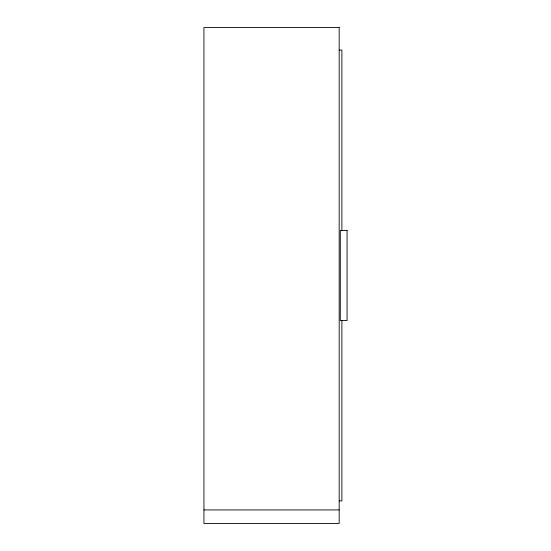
<?xml version="1.0" encoding="UTF-8"?>
<svg xmlns="http://www.w3.org/2000/svg" width="551" height="551" viewBox="0 0 551 551"><rect width="100%" height="100%" fill="white"/><g stroke="black" fill="none" stroke-linecap="round" stroke-linejoin="round"><path stroke-width="0.83" d="M339.175 50.093L341.882 50.093L341.882 230.766M339.175 500.907L341.882 500.907L341.882 320.234M203.932 509.923L339.175 509.923M339.175 27.55L203.932 27.55L203.932 523.45L339.175 523.45L339.175 27.55M347.068 230.421L340.304 230.421L340.304 320.579L347.068 320.579L347.068 230.421"/></g></svg>
